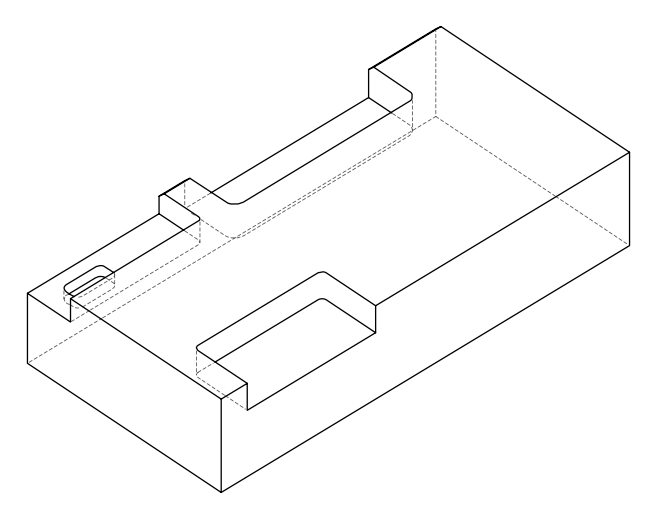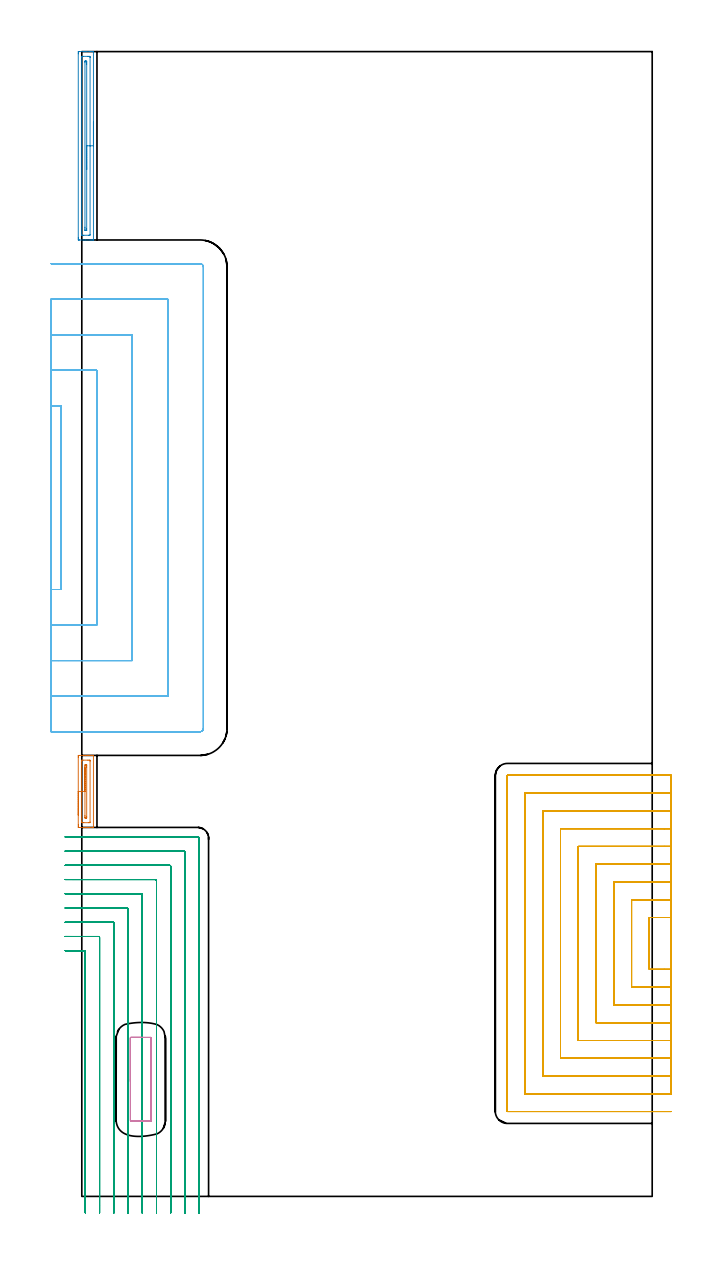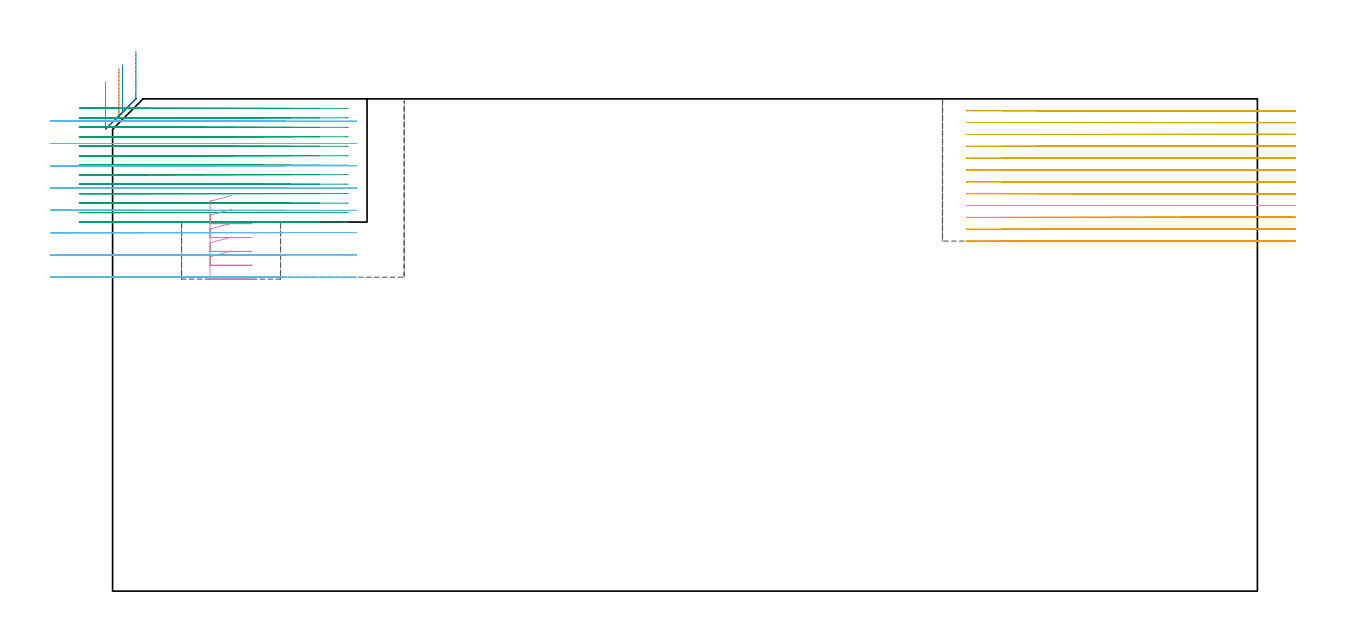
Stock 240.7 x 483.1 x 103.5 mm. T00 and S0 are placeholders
(PLAN: 6 operations, 4 tool changes, 149.1 min)
(1 AREA_MILL | FG_CHAMFER_SURFACE | UGT0205_001 | 0.9 min | 790 mm3)
(2 AREA_MILL_1 | FG_CHAMFER_SURFACE_1 | UGT0205_001 | 2.07 min | 1711 mm3)
(3 MILL_CORNER_NOTCH_RECTANGULAR | CORNER_NOTCH_RECTANGULAR | NXT0201_009 | Follow Part, ap 2, ae 75% | 42.66 min | 215538 mm3)
(4 MILL_RECTANGULAR_POCKET | POCKET_RECTANGULAR_STRAIGHT | NXT0201_011 | Follow Part, ap 3, ae 75% | 1.36 min | 11410 mm3)
(5 MILL_SLOT | SLOT_PARTIAL_RECTANGULAR | NXT0201_013 | Follow Part, ap 2.5, ae 75% | 67.46 min | 300395 mm3)
(6 MILL_SLOT_1 | SLOT_PARTIAL_RECTANGULAR_1 | UGT0201_094 | Follow Part, ap 5, ae 75% | 34.65 min | 497767 mm3)
(TOOL UGT0205_001 | Chamfer Mill 20 x 3 x 45 deg. | D20 FL50 Z2)
(TOOL NXT0201_009 | ENDMILL 8mm [2P460-0800-NA 1630] | D8 FL26 Z6)
(TOOL NXT0201_011 | ENDMILL 12mm [2P460-1200-NA 1630] | D12 FL38 Z6)
(TOOL NXT0201_013 | ENDMILL 10mm | D10 FL30 Z4)
(TOOL UGT0201_094 | End mill 20 mm | D20 FL38 Z4)
(OP 1 AREA_MILL)
G17 G21 G94 G90
T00 M6
G54
G17 G0 G90 X-1.5 Y160.9 S1061 M3
G43 Z113.5 H0
Z107.1
G94 G1 Y160.938 Z106.228 F250.
Y161.052 Z105.363
Y161.241 Z104.512
Y161.503 Z103.68
Y161.837 Z102.874
Y162.24 Z102.1
Y162.708 Z101.364
Y163.24 Z100.672
Y163.829 Z100.029
Y164.472 Z99.439
Y165.164 Z98.908
Y165.9 Z98.44
Y166.674 Z98.037
Y167.48 Z97.703
Y168.312 Z97.441
Y169.163 Z97.252
Y170.028 Z97.138
Y170.9 Z97.1
Y185.204
X-1.499 Y185.555 Z97.101
X-1.493 Y186.085 Z97.103
X-1.491 Y186.093 Z97.105
X-0.963 Y186.1 Z97.632
X0.812 Z99.406
X1.498 Z100.095
X1.7 Z100.297
X2.385 Z100.982
X2.588 Z101.184
X2.992 Z101.591
X3.958 Z102.557
X4.363 Z102.961
X4.656 Z103.254
X4.88 Y186.092 Z103.473
X4.897 Y186.09 Z103.489
X4.9 Y185.999 Z103.5
Y155.801
X4.897 Y155.71 Z103.489
X4.88 Y155.708 Z103.473
X4.655 Y155.7 Z103.253
X2.992 Z101.591
X2.588 Z101.184
X2.385 Z100.982
X1.7 Z100.297
X1.498 Z100.095
X0.812 Z99.406
X-0.963 Y155.701 Z97.632
X-1.205 Y155.702 Z97.39
X-1.491 Y155.707 Z97.105
X-1.493 Y155.715 Z97.103
X-1.499 Y156.245 Z97.101
X-1.5 Y156.783 Z97.1
Y170.9
X-0.086 Z98.514
Y183.789
X-0.075 Y184.09 Z98.525
X0.492 Y184.099 Z99.092
X2.588 Y184.1 Z101.188
X3.156 Y184.098 Z101.756
X3.475 Y184.09 Z102.075
X3.485 Y183.778 Z102.085
X3.486 Y183.768 Z102.086
X3.485 Y158.011 Z102.085
X3.475 Y157.71 Z102.075
X2.908 Y157.701 Z101.508
X0.812 Y157.7 Z99.412
X0.244 Y157.702 Z98.844
X-0.075 Y157.71 Z98.525
X-0.086 Y158.022 Z98.514
Y158.032
Y170.9
X1.328 Z99.928
X1.329 Y181.485 Z99.929
X1.333 Y182.002 Z99.933
X1.335 Y182.085 Z99.935
X1.504 Y182.095 Z100.104
X1.602 Y182.1 Z100.202
X1.7 Z100.3
X1.798 Y182.098 Z100.398
X1.993 Y182.09 Z100.593
X2.065 Y182.079 Z100.665
X2.068 Y182.054 Z100.668
X2.07 Y182.002 Z100.67
X2.071 Y181.63 Z100.671
X2.072 Y181.114 Z100.672
X2.071 Y160.315 Z100.671
X2.067 Y159.798 Z100.667
X2.065 Y159.715 Z100.665
X1.896 Y159.704 Z100.496
X1.797 Y159.7 Z100.397
X1.7 Z100.3
X1.602 Y159.702 Z100.202
X1.407 Y159.71 Z100.007
X1.334 Y159.721 Z99.934
X1.332 Y159.746 Z99.932
X1.33 Y159.798 Z99.93
X1.328 Y160.17 Z99.928
Y160.686
Y170.9
Y171.772 Z99.966
Y172.636 Z100.08
Y173.488 Z100.269
Y174.32 Z100.531
Y175.126 Z100.865
Y175.9 Z101.268
Y176.636 Z101.737
Y177.328 Z102.268
Y177.971 Z102.857
Y178.56 Z103.501
Y179.091 Z104.193
Y179.56 Z104.928
Y179.963 Z105.702
Y180.297 Z106.508
Y180.559 Z107.34
Y180.748 Z108.192
Y180.862 Z109.057
Y180.9 Z109.928
G0 Z113.5
M5
M2
(OP 2 AREA_MILL_1)
G17 G21 G94 G90
T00 M6
G54
G17 G0 G90 X4.9 Y453.35 S1061 M3
G43 Z113.5 H0
G94 G1 Y453.312 Z112.628 F250.
Y453.198 Z111.763
Y453.009 Z110.912
Y452.747 Z110.08
Y452.413 Z109.274
Y452.01 Z108.5
Y451.542 Z107.764
Y451.01 Z107.072
Y450.421 Z106.429
Y449.778 Z105.839
Y449.086 Z105.308
Y448.35 Z104.84
Y447.576 Z104.437
Y446.77 Z104.103
Y445.938 Z103.841
Y445.086 Z103.652
Y444.222 Z103.538
Y443.35 Z103.5
Y403.731
X4.897 Y403.61 Z103.488
X4.874 Y403.607 Z103.466
X4.585 Y403.6 Z103.184
X3.996 Z102.594
X3.475 Z102.07
X1.44 Z100.037
X0.812 Z99.407
X-0.963 Y403.601 Z97.633
X-1.205 Y403.603 Z97.391
X-1.491 Y403.608 Z97.105
X-1.493 Y403.643 Z97.103
X-1.499 Y404.176 Z97.101
X-1.5 Y404.715 Z97.1
Y482.173
X-1.499 Y482.524 Z97.101
X-1.493 Y483.056 Z97.103
X-1.491 Y483.092 Z97.105
X-0.963 Y483.1 Z97.633
X0.812 Z99.407
X1.44 Z100.037
X1.7 Z100.297
X3.475 Z102.07
X3.996 Z102.594
X4.363 Z102.962
X4.585 Z103.184
X4.874 Y483.093 Z103.466
X4.897 Y483.09 Z103.488
X4.9 Y482.969 Z103.5
Y443.35
X3.486 Z102.086
Y405.946
X3.475 Y405.61 Z102.075
X2.941 Y405.601 Z101.541
X0.812 Y405.6 Z99.412
X0.278 Y405.602 Z98.878
X-0.075 Y405.61 Z98.525
X-0.086 Y405.956 Z98.514
Y405.967
Y480.754
X-0.075 Y481.09 Z98.525
X0.459 Y481.099 Z99.059
X2.588 Y481.1 Z101.188
X3.122 Y481.098 Z101.722
X3.475 Y481.09 Z102.075
X3.485 Y480.744 Z102.085
X3.486 Y480.733 Z102.086
Y443.35
X2.072 Z100.672
X2.071 Y408.255 Z100.671
X2.067 Y407.737 Z100.667
X2.065 Y407.646 Z100.665
X2.058 Y407.61 Z100.658
X1.973 Y407.605 Z100.573
X1.836 Y407.601 Z100.436
X1.7 Y407.603 Z100.3
X1.564 Y407.608 Z100.164
X1.335 Y407.622 Z99.935
X1.333 Y407.737 Z99.933
X1.33 Y408.109 Z99.93
X1.329 Y408.627 Z99.929
X1.328 Y409. Z99.928
X1.329 Y478.445 Z99.929
X1.333 Y478.963 Z99.933
X1.335 Y479.054 Z99.935
X1.342 Y479.09 Z99.942
X1.427 Y479.095 Z100.027
X1.564 Y479.099 Z100.164
X1.7 Y479.097 Z100.3
X1.836 Y479.092 Z100.436
X2.065 Y479.078 Z100.665
X2.067 Y478.963 Z100.667
X2.07 Y478.592 Z100.67
X2.071 Y478.073 Z100.671
X2.072 Y477.7 Z100.672
Y443.35
Y442.478 Z100.71
Y441.614 Z100.823
Y440.762 Z101.012
Y439.93 Z101.275
Y439.124 Z101.608
Y438.35 Z102.011
Y437.614 Z102.48
Y436.922 Z103.011
Y436.279 Z103.6
Y435.69 Z104.244
Y435.158 Z104.936
Y434.69 Z105.672
Y434.287 Z106.445
Y433.953 Z107.251
Y433.691 Z108.083
Y433.502 Z108.935
Y433.388 Z109.8
Y433.35 Z110.672
G0 Z113.5
M5
M2
(OP 3 MILL_CORNER_NOTCH_RECTANGULAR)
G17 G21 G94 G90
T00 M6
G54
G17 G0 G90 X1.5 Y-7. S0 M3
G43 Z113.5 H1
Z101.508
G94 G1 Y-4. F250.
Y103.305 F500.
G3 X1.105 Y103.7 R0.4
G1 X-3.588
G2 X-4. Y103.702 R48.
G1 X-7. Y103.728 F250.
G0 Z113.5
X7.5 Y-7.
Z101.508
G1 Y-4.
Y109.305 F500.
G3 X7.105 Y109.7 R0.4
G1 X-3.588
G2 X-4. Y109.702 R42.
G1 X-7. Y109.731 F250.
G0 Z113.5
X13.5 Y-7.
Z101.508
G1 Y-4.
Y115.304 F500.
G3 X13.104 Y115.7 R0.4
G1 X-3.588
G2 X-4. Y115.702 R36.
G1 X-7. Y115.737 F250.
G0 Z113.5
X19.5 Y-7.
Z101.508
G1 Y-4.
Y121.304 F500.
G3 X19.104 Y121.7 R0.4
G1 X-3.588
G2 X-4. Y121.703 R30.
G1 X-7. Y121.744 F250.
G0 Z113.5
X25.5 Y-7.
Z101.508
G1 Y-4.
Y127.304 F500.
G3 X25.104 Y127.7 R0.4
G1 X-3.588
G2 X-4. Y127.704 R24.
G1 X-7. Y127.755 F250.
G0 Z113.5
X31.5 Y-7.
Z101.508
G1 Y-4.
Y133.304 F500.
G3 X31.104 Y133.7 R0.4
G1 X-3.588
G2 X-4. Y133.705 R18.
G1 X-6.999 Y133.773 F250.
G0 Z113.5
X37.5 Y-7.
Z101.508
G1 Y-4.
Y139.303 F500.
G3 X37.103 Y139.7 R0.4
G1 X-3.588
G2 X-4. Y139.707 R12.
G1 X-6.998 Y139.81 F250.
G0 Z113.5
X43.5 Y-7.
Z101.508
G1 Y-4.
Y145.303 F500.
G3 X43.103 Y145.7 R0.4
G1 X-3.588
G2 X-4. Y145.714 R6.
G1 X-6.993 Y145.92 F250.
G0 Z113.5
X49.5 Y-7.
Z101.508
G1 Y-4.
Y151.2 F500.
G3 X49. Y151.7 R0.5
G1 X-3.588
X-6.588 F250.
G0 Z113.5
X1.5 Y-7.
Z99.515
G1 Y-4.
Y103.305 F500.
G3 X1.105 Y103.7 R0.4
G1 X-4.
X-7. F250.
G0 Z113.5
X7.5 Y-7.
Z99.515
G1 Y-4.
Y109.305 F500.
G3 X7.105 Y109.7 R0.4
G1 X-4.
X-7. F250.
G0 Z113.5
X13.5 Y-7.
Z99.515
G1 Y-4.
Y115.304 F500.
G3 X13.104 Y115.7 R0.4
G1 X-4.
X-7. F250.
G0 Z113.5
X19.5 Y-7.
Z99.515
G1 Y-4.
Y121.304 F500.
G3 X19.104 Y121.7 R0.4
G1 X-4.
X-7. F250.
G0 Z113.5
X25.5 Y-7.
Z99.515
G1 Y-4.
Y127.304 F500.
G3 X25.104 Y127.7 R0.4
G1 X-4.
X-7. F250.
G0 Z113.5
X31.5 Y-7.
Z99.515
G1 Y-4.
Y133.304 F500.
G3 X31.104 Y133.7 R0.4
G1 X-4.
X-7. F250.
G0 Z113.5
X37.5 Y-7.
Z99.515
G1 Y-4.
Y139.303 F500.
G3 X37.103 Y139.7 R0.4
G1 X-4.
X-7. F250.
G0 Z113.5
X43.5 Y-7.
Z99.515
G1 Y-4.
Y145.303 F500.
G3 X43.103 Y145.7 R0.4
G1 X-4.
X-7. F250.
G0 Z113.5
X49.5 Y-7.
Z99.515
G1 Y-4.
Y151.2 F500.
G3 X49. Y151.7 R0.5
G1 X-4.
X-7. F250.
G0 Z113.5
X1.5 Y-7.
Z97.523
G1 Y-4.
Y103.305 F500.
G3 X1.105 Y103.7 R0.4
G1 X-4.
X-7. F250.
G0 Z113.5
X7.5 Y-7.
Z97.523
G1 Y-4.
Y109.304 F500.
G3 X7.104 Y109.7 R0.4
G1 X-4.
X-7. F250.
G0 Z113.5
X13.5 Y-7.
Z97.523
G1 Y-4.
Y115.304 F500.
G3 X13.104 Y115.7 R0.4
G1 X-4.
X-7. F250.
G0 Z113.5
X19.5 Y-7.
Z97.523
G1 Y-4.
Y121.304 F500.
G3 X19.104 Y121.7 R0.4
G1 X-4.
X-7. F250.
G0 Z113.5
X25.5 Y-7.
Z97.523
G1 Y-4.
Y127.304 F500.
G3 X25.104 Y127.7 R0.4
G1 X-4.
X-7. F250.
G0 Z113.5
X31.5 Y-7.
Z97.523
G1 Y-4.
Y133.304 F500.
G3 X31.104 Y133.7 R0.4
G1 X-4.
X-7. F250.
G0 Z113.5
X37.5 Y-7.
Z97.523
G1 Y-4.
Y139.303 F500.
G3 X37.103 Y139.7 R0.4
G1 X-4.
X-7. F250.
G0 Z113.5
X43.5 Y-7.
Z97.523
G1 Y-4.
Y145.303 F500.
G3 X43.103 Y145.7 R0.4
G1 X-4.
X-7. F250.
G0 Z113.5
X49.5 Y-7.
Z97.523
G1 Y-4.
Y151.2 F500.
G3 X49. Y151.7 R0.5
G1 X-4.
X-7. F250.
G0 Z113.5
X1.5 Y-7.
Z95.531
G1 Y-4.
Y103.305 F500.
G3 X1.105 Y103.7 R0.4
G1 X-4.
X-7. F250.
G0 Z113.5
X7.5 Y-7.
Z95.531
G1 Y-4.
Y109.305 F500.
G3 X7.105 Y109.7 R0.4
G1 X-4.
X-7. F250.
G0 Z113.5
X13.5 Y-7.
Z95.531
G1 Y-4.
Y115.304 F500.
G3 X13.104 Y115.7 R0.4
G1 X-4.
X-7. F250.
G0 Z113.5
X19.5 Y-7.
Z95.531
G1 Y-4.
Y121.304 F500.
G3 X19.104 Y121.7 R0.4
G1 X-4.
X-7. F250.
G0 Z113.5
X25.5 Y-7.
Z95.531
G1 Y-4.
Y127.304 F500.
G3 X25.104 Y127.7 R0.4
G1 X-4.
X-7. F250.
G0 Z113.5
X31.5 Y-7.
Z95.531
G1 Y-4.
Y133.304 F500.
G3 X31.104 Y133.7 R0.4
G1 X-4.
X-7. F250.
G0 Z113.5
X37.5 Y-7.
Z95.531
G1 Y-4.
Y139.303 F500.
G3 X37.103 Y139.7 R0.4
G1 X-4.
X-7. F250.
G0 Z113.5
X43.5 Y-7.
Z95.531
G1 Y-4.
Y145.303 F500.
G3 X43.103 Y145.7 R0.4
G1 X-4.
X-7. F250.
G0 Z113.5
X49.5 Y-7.
Z95.531
G1 Y-4.
Y151.2 F500.
G3 X49. Y151.7 R0.5
G1 X-4.
X-7. F250.
G0 Z113.5
X1.5 Y-7.
Z93.538
G1 Y-4.
Y103.305 F500.
G3 X1.105 Y103.7 R0.4
G1 X-4.
X-7. F250.
G0 Z113.5
X7.5 Y-7.
Z93.538
G1 Y-4.
Y109.305 F500.
G3 X7.105 Y109.7 R0.4
G1 X-4.
X-7. F250.
G0 Z113.5
X13.5 Y-7.
Z93.538
G1 Y-4.
Y115.304 F500.
G3 X13.104 Y115.7 R0.4
G1 X-4.
X-7. F250.
G0 Z113.5
X19.5 Y-7.
Z93.538
G1 Y-4.
Y121.304 F500.
G3 X19.104 Y121.7 R0.4
G1 X-4.
X-7. F250.
G0 Z113.5
X25.5 Y-7.
Z93.538
G1 Y-4.
Y127.304 F500.
G3 X25.104 Y127.7 R0.4
G1 X-4.
X-7. F250.
G0 Z113.5
X31.5 Y-7.
Z93.538
G1 Y-4.
Y133.304 F500.
G3 X31.104 Y133.7 R0.4
G1 X-4.
X-7. F250.
G0 Z113.5
X37.5 Y-7.
Z93.538
G1 Y-4.
Y139.303 F500.
G3 X37.103 Y139.7 R0.4
G1 X-4.
X-7. F250.
G0 Z113.5
X43.5 Y-7.
Z93.538
G1 Y-4.
Y145.303 F500.
G3 X43.103 Y145.7 R0.4
G1 X-4.
X-7. F250.
G0 Z113.5
X49.5 Y-7.
Z93.538
G1 Y-4.
Y151.2 F500.
G3 X49. Y151.7 R0.5
G1 X-4.
X-7. F250.
G0 Z113.5
X1.5 Y-7.
Z91.546
G1 Y-4.
Y103.305 F500.
G3 X1.105 Y103.7 R0.4
G1 X-4.
X-7. F250.
G0 Z113.5
X7.5 Y-7.
Z91.546
G1 Y-4.
Y109.305 F500.
G3 X7.105 Y109.7 R0.4
G1 X-4.
X-7. F250.
G0 Z113.5
X13.5 Y-7.
Z91.546
G1 Y-4.
Y115.304 F500.
G3 X13.104 Y115.7 R0.4
G1 X-4.
X-7. F250.
G0 Z113.5
X19.5 Y-7.
Z91.546
G1 Y-4.
Y121.304 F500.
G3 X19.104 Y121.7 R0.4
G1 X-4.
X-7. F250.
G0 Z113.5
X25.5 Y-7.
Z91.546
G1 Y-4.
Y127.304 F500.
G3 X25.104 Y127.7 R0.4
G1 X-4.
X-7. F250.
G0 Z113.5
X31.5 Y-7.
Z91.546
G1 Y-4.
Y133.304 F500.
G3 X31.104 Y133.7 R0.4
G1 X-4.
X-7. F250.
G0 Z113.5
X37.5 Y-7.
Z91.546
G1 Y-4.
Y139.303 F500.
G3 X37.103 Y139.7 R0.4
G1 X-4.
X-7. F250.
G0 Z113.5
X43.5 Y-7.
Z91.546
G1 Y-4.
Y145.303 F500.
G3 X43.103 Y145.7 R0.4
G1 X-4.
X-7. F250.
G0 Z113.5
X49.5 Y-7.
Z91.546
G1 Y-4.
Y151.2 F500.
G3 X49. Y151.7 R0.5
G1 X-4.
X-7. F250.
G0 Z113.5
X1.5 Y-7.
Z89.554
G1 Y-4.
Y103.305 F500.
G3 X1.105 Y103.7 R0.4
G1 X-4.
X-7. F250.
G0 Z113.5
X7.5 Y-7.
Z89.554
G1 Y-4.
Y109.305 F500.
G3 X7.105 Y109.7 R0.4
G1 X-4.
X-7. F250.
G0 Z113.5
X13.5 Y-7.
Z89.554
G1 Y-4.
Y115.304 F500.
G3 X13.104 Y115.7 R0.4
G1 X-4.
X-7. F250.
G0 Z113.5
X19.5 Y-7.
Z89.554
G1 Y-4.
Y121.304 F500.
G3 X19.104 Y121.7 R0.4
G1 X-4.
X-7. F250.
G0 Z113.5
X25.5 Y-7.
Z89.554
G1 Y-4.
Y127.304 F500.
G3 X25.104 Y127.7 R0.4
G1 X-4.
X-7. F250.
G0 Z113.5
X31.5 Y-7.
Z89.554
G1 Y-4.
Y133.304 F500.
G3 X31.104 Y133.7 R0.4
G1 X-4.
X-7. F250.
G0 Z113.5
X37.5 Y-7.
Z89.554
G1 Y-4.
Y139.303 F500.
G3 X37.103 Y139.7 R0.4
G1 X-4.
X-7. F250.
G0 Z113.5
X43.5 Y-7.
Z89.554
G1 Y-4.
Y145.303 F500.
G3 X43.103 Y145.7 R0.4
G1 X-4.
X-7. F250.
G0 Z113.5
X49.5 Y-7.
Z89.554
G1 Y-4.
Y151.2 F500.
G3 X49. Y151.7 R0.5
G1 X-4.
X-7. F250.
G0 Z113.5
X1.5 Y-7.
Z87.562
G1 Y-4.
Y103.305 F500.
G3 X1.105 Y103.7 R0.4
G1 X-4.
X-7. F250.
G0 Z113.5
X7.5 Y-7.
Z87.562
G1 Y-4.
Y109.305 F500.
G3 X7.105 Y109.7 R0.4
G1 X-4.
X-7. F250.
G0 Z113.5
X13.5 Y-7.
Z87.562
G1 Y-4.
Y115.304 F500.
G3 X13.104 Y115.7 R0.4
G1 X-4.
X-7. F250.
G0 Z113.5
X19.5 Y-7.
Z87.562
G1 Y-4.
Y121.304 F500.
G3 X19.104 Y121.7 R0.4
G1 X-4.
X-7. F250.
G0 Z113.5
X25.5 Y-7.
Z87.562
G1 Y-4.
Y127.304 F500.
G3 X25.104 Y127.7 R0.4
G1 X-4.
X-7. F250.
G0 Z113.5
X31.5 Y-7.
Z87.562
G1 Y-4.
Y133.304 F500.
G3 X31.104 Y133.7 R0.4
G1 X-4.
X-7. F250.
G0 Z113.5
X37.5 Y-7.
Z87.562
G1 Y-4.
Y139.303 F500.
G3 X37.103 Y139.7 R0.4
G1 X-4.
X-7. F250.
G0 Z113.5
X43.5 Y-7.
Z87.562
G1 Y-4.
Y145.303 F500.
G3 X43.103 Y145.7 R0.4
G1 X-4.
X-7. F250.
G0 Z113.5
X49.5 Y-7.
Z87.562
G1 Y-4.
Y151.2 F500.
G3 X49. Y151.7 R0.5
G1 X-4.
X-7. F250.
G0 Z113.5
X1.5 Y-7.
Z85.569
G1 Y-4.
Y103.305 F500.
G3 X1.105 Y103.7 R0.4
G1 X-4.
X-7. F250.
G0 Z113.5
X7.5 Y-7.
Z85.569
G1 Y-4.
Y109.305 F500.
G3 X7.105 Y109.7 R0.4
G1 X-4.
X-7. F250.
G0 Z113.5
X13.5 Y-7.
Z85.569
G1 Y-4.
Y115.304 F500.
G3 X13.104 Y115.7 R0.4
G1 X-4.
X-7. F250.
G0 Z113.5
X19.5 Y-7.
Z85.569
G1 Y-4.
Y121.304 F500.
G3 X19.104 Y121.7 R0.4
G1 X-4.
X-7. F250.
G0 Z113.5
X25.5 Y-7.
Z85.569
G1 Y-4.
Y127.304 F500.
G3 X25.104 Y127.7 R0.4
G1 X-4.
X-7. F250.
G0 Z113.5
X31.5 Y-7.
Z85.569
G1 Y-4.
Y133.304 F500.
G3 X31.104 Y133.7 R0.4
G1 X-4.
X-7. F250.
G0 Z113.5
X37.5 Y-7.
Z85.569
G1 Y-4.
Y139.303 F500.
G3 X37.103 Y139.7 R0.4
G1 X-4.
X-7. F250.
G0 Z113.5
X43.5 Y-7.
Z85.569
G1 Y-4.
Y145.303 F500.
G3 X43.103 Y145.7 R0.4
G1 X-4.
X-7. F250.
G0 Z113.5
X49.5 Y-7.
Z85.569
G1 Y-4.
Y151.2 F500.
G3 X49. Y151.7 R0.5
G1 X-4.
X-7. F250.
G0 Z113.5
X1.5 Y-7.
Z83.577
G1 Y-4.
Y103.305 F500.
G3 X1.105 Y103.7 R0.4
G1 X-4.
X-7. F250.
G0 Z113.5
X7.5 Y-7.
Z83.577
G1 Y-4.
Y109.305 F500.
G3 X7.105 Y109.7 R0.4
G1 X-4.
X-7. F250.
G0 Z113.5
X13.5 Y-7.
Z83.577
G1 Y-4.
Y115.304 F500.
G3 X13.104 Y115.7 R0.4
G1 X-4.
X-7. F250.
G0 Z113.5
X19.5 Y-7.
Z83.577
G1 Y-4.
Y121.304 F500.
G3 X19.104 Y121.7 R0.4
G1 X-4.
X-7. F250.
G0 Z113.5
X25.5 Y-7.
Z83.577
G1 Y-4.
Y127.304 F500.
G3 X25.104 Y127.7 R0.4
G1 X-4.
X-7. F250.
G0 Z113.5
X31.5 Y-7.
Z83.577
G1 Y-4.
Y133.304 F500.
G3 X31.104 Y133.7 R0.4
G1 X-4.
X-7. F250.
G0 Z113.5
X37.5 Y-7.
Z83.577
G1 Y-4.
Y139.303 F500.
G3 X37.103 Y139.7 R0.4
G1 X-4.
X-7. F250.
G0 Z113.5
X43.5 Y-7.
Z83.577
G1 Y-4.
Y145.303 F500.
G3 X43.103 Y145.7 R0.4
G1 X-4.
X-7. F250.
G0 Z113.5
X49.5 Y-7.
Z83.577
G1 Y-4.
Y151.2 F500.
G3 X49. Y151.7 R0.5
G1 X-4.
X-7. F250.
G0 Z113.5
X1.5 Y-7.
Z81.585
G1 Y-4.
Y103.305 F500.
G3 X1.105 Y103.7 R0.4
G1 X-4.
X-7. F250.
G0 Z113.5
X7.5 Y-7.
Z81.585
G1 Y-4.
Y109.305 F500.
G3 X7.105 Y109.7 R0.4
G1 X-4.
X-7. F250.
G0 Z113.5
X13.5 Y-7.
Z81.585
G1 Y-4.
Y115.304 F500.
G3 X13.104 Y115.7 R0.4
G1 X-4.
X-7. F250.
G0 Z113.5
X19.5 Y-7.
Z81.585
G1 Y-4.
Y121.304 F500.
G3 X19.104 Y121.7 R0.4
G1 X-4.
X-7. F250.
G0 Z113.5
X25.5 Y-7.
Z81.585
G1 Y-4.
Y127.304 F500.
G3 X25.104 Y127.7 R0.4
G1 X-4.
X-7. F250.
G0 Z113.5
X31.5 Y-7.
Z81.585
G1 Y-4.
Y133.304 F500.
G3 X31.104 Y133.7 R0.4
G1 X-4.
X-7. F250.
G0 Z113.5
X37.5 Y-7.
Z81.585
G1 Y-4.
Y139.303 F500.
G3 X37.103 Y139.7 R0.4
G1 X-4.
X-7. F250.
G0 Z113.5
X43.5 Y-7.
Z81.585
G1 Y-4.
Y145.303 F500.
G3 X43.103 Y145.7 R0.4
G1 X-4.
X-7. F250.
G0 Z113.5
X49.5 Y-7.
Z81.585
G1 Y-4.
Y151.2 F500.
G3 X49. Y151.7 R0.5
G1 X-4.
X-7. F250.
G0 Z113.5
X1.5 Y-7.
Z79.592
G1 Y-4.
Y103.305 F500.
G3 X1.105 Y103.7 R0.4
G1 X-4.
X-7. F250.
G0 Z113.5
X7.5 Y-7.
Z79.592
G1 Y-4.
Y109.305 F500.
G3 X7.105 Y109.7 R0.4
G1 X-4.
X-7. F250.
G0 Z113.5
X13.5 Y-7.
Z79.592
G1 Y-4.
Y115.304 F500.
G3 X13.104 Y115.7 R0.4
G1 X-4.
X-7. F250.
G0 Z113.5
X19.5 Y-7.
Z79.592
G1 Y-4.
Y121.304 F500.
G3 X19.104 Y121.7 R0.4
G1 X-4.
X-7. F250.
G0 Z113.5
X25.5 Y-7.
Z79.592
G1 Y-4.
Y127.304 F500.
G3 X25.104 Y127.7 R0.4
G1 X-4.
X-7. F250.
G0 Z113.5
X31.5 Y-7.
Z79.592
G1 Y-4.
Y133.304 F500.
G3 X31.104 Y133.7 R0.4
G1 X-4.
X-7. F250.
G0 Z113.5
X37.5 Y-7.
Z79.592
G1 Y-4.
Y139.303 F500.
G3 X37.103 Y139.7 R0.4
G1 X-4.
X-7. F250.
G0 Z113.5
X43.5 Y-7.
Z79.592
G1 Y-4.
Y145.303 F500.
G3 X43.103 Y145.7 R0.4
G1 X-4.
X-7. F250.
G0 Z113.5
X49.5 Y-7.
Z79.592
G1 Y-4.
Y151.2 F500.
G3 X49. Y151.7 R0.5
G1 X-4.
X-7. F250.
G0 Z113.5
X1.5 Y-7.
Z77.6
G1 Y-4.
Y103.305 F500.
G3 X1.105 Y103.7 R0.4
G1 X-4.
X-7. F250.
G0 Z113.5
X7.5 Y-7.
Z77.6
G1 Y-4.
Y109.305 F500.
G3 X7.105 Y109.7 R0.4
G1 X-4.
X-7. F250.
G0 Z113.5
X13.5 Y-7.
Z77.6
G1 Y-4.
Y115.304 F500.
G3 X13.104 Y115.7 R0.4
G1 X-4.
X-7. F250.
G0 Z113.5
X19.5 Y-7.
Z77.6
G1 Y-4.
Y121.304 F500.
G3 X19.104 Y121.7 R0.4
G1 X-4.
X-7. F250.
G0 Z113.5
X25.5 Y-7.
Z77.6
G1 Y-4.
Y127.304 F500.
G3 X25.104 Y127.7 R0.4
G1 X-4.
X-7. F250.
G0 Z113.5
X31.5 Y-7.
Z77.6
G1 Y-4.
Y133.304 F500.
G3 X31.104 Y133.7 R0.4
G1 X-4.
X-7. F250.
G0 Z113.5
X37.5 Y-7.
Z77.6
G1 Y-4.
Y139.303 F500.
G3 X37.103 Y139.7 R0.4
G1 X-4.
X-7. F250.
G0 Z113.5
X43.5 Y-7.
Z77.6
G1 Y-4.
Y145.303 F500.
G3 X43.103 Y145.7 R0.4
G1 X-4.
X-7. F250.
G0 Z113.5
X49.5 Y-7.
Z77.6
G1 Y-4.
Y151.2 F500.
G3 X49. Y151.7 R0.5
G1 X-4.
X-7. F250.
G0 Z113.5
M5
M2
(OP 4 MILL_RECTANGULAR_POCKET)
G17 G21 G94 G90
T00 M6
G54
G17 G0 G90 X25.008 Y67.1 S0 M3
G43 Z113.5 H1
Z83.177
G94 G1 X20.7 Z82.022 F250.
X20.655 Z82.01
X20.555 Y67.045 Z81.98
X20.5 Y66.945 Z81.949
Y66.9 Z81.937
Y49.45 Z77.262
Y32. F500.
G3 X20.7 Y31.8 R0.2
G1 X29.1
G3 X29.3 Y32. R0.2
G1 Y66.9
G3 X29.1 Y67.1 R0.2
G1 X20.7
G3 X20.5 Y66.9 R0.2
G1 Y49.45
Y48.45
G0 X25.008 Y67.1 Z80.262
G1 X20.7 Z79.107 F250.
X20.655 Z79.095
X20.555 Y67.045 Z79.064
X20.5 Y66.945 Z79.034
Y66.9 Z79.022
Y49.45 Z74.346
Y32. F500.
G3 X20.7 Y31.8 R0.2
G1 X29.1
G3 X29.3 Y32. R0.2
G1 Y66.9
G3 X29.1 Y67.1 R0.2
G1 X20.7
G3 X20.5 Y66.9 R0.2
G1 Y49.45
Y48.45
G0 X25.008 Y67.1 Z77.346
G1 X20.7 Z76.192 F250.
X20.655 Z76.18
X20.555 Y67.045 Z76.149
X20.5 Y66.945 Z76.119
Y66.9 Z76.106
Y49.45 Z71.431
Y32. F500.
G3 X20.7 Y31.8 R0.2
G1 X29.1
G3 X29.3 Y32. R0.2
G1 Y66.9
G3 X29.1 Y67.1 R0.2
G1 X20.7
G3 X20.5 Y66.9 R0.2
G1 Y49.45
Y48.45
G0 X25.008 Y67.1 Z74.431
G1 X20.7 Z73.276 F250.
X20.655 Z73.264
X20.555 Y67.045 Z73.234
X20.5 Y66.945 Z73.203
Y66.9 Z73.191
Y49.45 Z68.515
Y32. F500.
G3 X20.7 Y31.8 R0.2
G1 X29.1
G3 X29.3 Y32. R0.2
G1 Y66.9
G3 X29.1 Y67.1 R0.2
G1 X20.7
G3 X20.5 Y66.9 R0.2
G1 Y49.45
Y48.45
G0 X25.008 Y67.1 Z71.515
G1 X20.7 Z70.361 F250.
X20.655 Z70.349
X20.555 Y67.045 Z70.318
X20.5 Y66.945 Z70.288
Y66.9 Z70.276
Y49.45 Z65.6
Y32. F500.
G3 X20.7 Y31.8 R0.2
G1 X29.1
G3 X29.3 Y32. R0.2
G1 Y66.9
G3 X29.1 Y67.1 R0.2
G1 X20.7
G3 X20.5 Y66.9 R0.2
G1 Y49.45
Y48.45
G0 Z113.5
M5
M2
(OP 5 MILL_SLOT)
G17 G21 G94 G90
T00 M6
G54
G17 G0 G90 X248.7 Y117.7 S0 M3
G43 Z113.5 H0
Z101.008
G94 G1 X245.7 F250.
X239.5 F500.
Y95.8
X245.7
X248.7 F250.
Y125.2
X245.7
X232. F500.
Y88.3
X245.7
X248.7 F250.
Y132.7
X245.7
X224.5 F500.
Y80.8
X245.7
X248.7 F250.
Y140.2
X245.7
X217. F500.
Y73.3
X245.7
X248.7 F250.
Y147.7
X245.7
X209.5 F500.
Y65.8
X245.7
X248.7 F250.
Y155.2
X245.7
X202. F500.
Y58.3
X245.7
X248.7 F250.
Y162.7
X245.7
X194.5 F500.
Y50.8
X245.7
X248.7 F250.
Y170.2
X245.7
X187. F500.
Y43.3
X245.7
X248.7 F250.
Y177.7
X245.7
X179.6 F500.
X179.545 Y177.695
X179.505 Y177.655
X179.5 Y177.6
Y35.9
X179.505 Y35.845
X179.545 Y35.805
X179.6 Y35.8
X245.7
X248.7 F250.
G0 Y117.7 Z98.517
G1 X245.7
X239.5 F500.
Y95.8
X245.7
X248.7 F250.
Y125.2
X245.7
X232. F500.
Y88.3
X245.7
X248.7 F250.
Y132.7
X245.7
X224.5 F500.
Y80.8
X245.7
X248.7 F250.
Y140.2
X245.7
X217. F500.
Y73.3
X245.7
X248.7 F250.
Y147.7
X245.7
X209.5 F500.
Y65.8
X245.7
X248.7 F250.
Y155.2
X245.7
X202. F500.
Y58.3
X245.7
X248.7 F250.
Y162.7
X245.7
X194.5 F500.
Y50.8
X245.7
X248.7 F250.
Y170.2
X245.7
X187. F500.
Y43.3
X245.7
X248.7 F250.
Y177.7
X245.7
X179.6 F500.
X179.545 Y177.695
X179.505 Y177.655
X179.5 Y177.6
Y35.9
X179.505 Y35.845
X179.545 Y35.805
X179.6 Y35.8
X245.7
X248.7 F250.
G0 Y117.7 Z96.025
G1 X245.7
X239.5 F500.
Y95.8
X245.7
X248.7 F250.
Y125.2
X245.7
X232. F500.
Y88.3
X245.7
X248.7 F250.
Y132.7
X245.7
X224.5 F500.
Y80.8
X245.7
X248.7 F250.
Y140.2
X245.7
X217. F500.
Y73.3
X245.7
X248.7 F250.
Y147.7
X245.7
X209.5 F500.
Y65.8
X245.7
X248.7 F250.
Y155.2
X245.7
X202. F500.
Y58.3
X245.7
X248.7 F250.
Y162.7
X245.7
X194.5 F500.
Y50.8
X245.7
X248.7 F250.
Y170.2
X245.7
X187. F500.
Y43.3
X245.7
X248.7 F250.
Y177.7
X245.7
X179.6 F500.
X179.545 Y177.695
X179.505 Y177.655
X179.5 Y177.6
Y35.9
X179.505 Y35.845
X179.545 Y35.805
X179.6 Y35.8
X245.7
X248.7 F250.
G0 Y117.7 Z93.533
G1 X245.7
X239.5 F500.
Y95.8
X245.7
X248.7 F250.
Y125.2
X245.7
X232. F500.
Y88.3
X245.7
X248.7 F250.
Y132.7
X245.7
X224.5 F500.
Y80.8
X245.7
X248.7 F250.
Y140.2
X245.7
X217. F500.
Y73.3
X245.7
X248.7 F250.
Y147.7
X245.7
X209.5 F500.
Y65.8
X245.7
X248.7 F250.
Y155.2
X245.7
X202. F500.
Y58.3
X245.7
X248.7 F250.
Y162.7
X245.7
X194.5 F500.
Y50.8
X245.7
X248.7 F250.
Y170.2
X245.7
X187. F500.
Y43.3
X245.7
X248.7 F250.
Y177.7
X245.7
X179.6 F500.
X179.545 Y177.695
X179.505 Y177.655
X179.5 Y177.6
Y35.9
X179.505 Y35.845
X179.545 Y35.805
X179.6 Y35.8
X245.7
X248.7 F250.
G0 Y117.7 Z91.042
G1 X245.7
X239.5 F500.
Y95.8
X245.7
X248.7 F250.
Y125.2
X245.7
X232. F500.
Y88.3
X245.7
X248.7 F250.
Y132.7
X245.7
X224.5 F500.
Y80.8
X245.7
X248.7 F250.
Y140.2
X245.7
X217. F500.
Y73.3
X245.7
X248.7 F250.
Y147.7
X245.7
X209.5 F500.
Y65.8
X245.7
X248.7 F250.
Y155.2
X245.7
X202. F500.
Y58.3
X245.7
X248.7 F250.
Y162.7
X245.7
X194.5 F500.
Y50.8
X245.7
X248.7 F250.
Y170.2
X245.7
X187. F500.
Y43.3
X245.7
X248.7 F250.
Y177.7
X245.7
X179.6 F500.
X179.545 Y177.695
X179.505 Y177.655
X179.5 Y177.6
Y35.9
X179.505 Y35.845
X179.545 Y35.805
X179.6 Y35.8
X245.7
X248.7 F250.
G0 Y117.7 Z88.55
G1 X245.7
X239.5 F500.
Y95.8
X245.7
X248.7 F250.
Y125.2
X245.7
X232. F500.
Y88.3
X245.7
X248.7 F250.
Y132.7
X245.7
X224.5 F500.
Y80.8
X245.7
X248.7 F250.
Y140.2
X245.7
X217. F500.
Y73.3
X245.7
X248.7 F250.
Y147.7
X245.7
X209.5 F500.
Y65.8
X245.7
X248.7 F250.
Y155.2
X245.7
X202. F500.
Y58.3
X245.7
X248.7 F250.
Y162.7
X245.7
X194.5 F500.
Y50.8
X245.7
X248.7 F250.
Y170.2
X245.7
X187. F500.
Y43.3
X245.7
X248.7 F250.
Y177.7
X245.7
X179.6 F500.
X179.545 Y177.695
X179.505 Y177.655
X179.5 Y177.6
Y35.9
X179.505 Y35.845
X179.545 Y35.805
X179.6 Y35.8
X245.7
X248.7 F250.
G0 Y117.7 Z86.058
G1 X245.7
X239.5 F500.
Y95.8
X245.7
X248.7 F250.
Y125.2
X245.7
X232. F500.
Y88.3
X245.7
X248.7 F250.
Y132.7
X245.7
X224.5 F500.
Y80.8
X245.7
X248.7 F250.
Y140.2
X245.7
X217. F500.
Y73.3
X245.7
X248.7 F250.
Y147.7
X245.7
X209.5 F500.
Y65.8
X245.7
X248.7 F250.
Y155.2
X245.7
X202. F500.
Y58.3
X245.7
X248.7 F250.
Y162.7
X245.7
X194.5 F500.
Y50.8
X245.7
X248.7 F250.
Y170.2
X245.7
X187. F500.
Y43.3
X245.7
X248.7 F250.
Y177.7
X245.7
X179.6 F500.
X179.545 Y177.695
X179.505 Y177.655
X179.5 Y177.6
Y35.9
X179.505 Y35.845
X179.545 Y35.805
X179.6 Y35.8
X245.7
X248.7 F250.
G0 Y117.7 Z83.567
G1 X245.7
X239.5 F500.
Y95.8
X245.7
X248.7 F250.
Y125.2
X245.7
X232. F500.
Y88.3
X245.7
X248.7 F250.
Y132.7
X245.7
X224.5 F500.
Y80.8
X245.7
X248.7 F250.
Y140.2
X245.7
X217. F500.
Y73.3
X245.7
X248.7 F250.
Y147.7
X245.7
X209.5 F500.
Y65.8
X245.7
X248.7 F250.
Y155.2
X245.7
X202. F500.
Y58.3
X245.7
X248.7 F250.
Y162.7
X245.7
X194.5 F500.
Y50.8
X245.7
X248.7 F250.
Y170.2
X245.7
X187. F500.
Y43.3
X245.7
X248.7 F250.
Y177.7
X245.7
X179.6 F500.
X179.545 Y177.695
X179.505 Y177.655
X179.5 Y177.6
Y35.9
X179.505 Y35.845
X179.545 Y35.805
X179.6 Y35.8
X245.7
X248.7 F250.
G0 Y117.7 Z81.075
G1 X245.7
X239.5 F500.
Y95.8
X245.7
X248.7 F250.
Y125.2
X245.7
X232. F500.
Y88.3
X245.7
X248.7 F250.
Y132.7
X245.7
X224.5 F500.
Y80.8
X245.7
X248.7 F250.
Y140.2
X245.7
X217. F500.
Y73.3
X245.7
X248.7 F250.
Y147.7
X245.7
X209.5 F500.
Y65.8
X245.7
X248.7 F250.
Y155.2
X245.7
X202. F500.
Y58.3
X245.7
X248.7 F250.
Y162.7
X245.7
X194.5 F500.
Y50.8
X245.7
X248.7 F250.
Y170.2
X245.7
X187. F500.
Y43.3
X245.7
X248.7 F250.
Y177.7
X245.7
X179.6 F500.
X179.545 Y177.695
X179.505 Y177.655
X179.5 Y177.6
Y35.9
X179.505 Y35.845
X179.545 Y35.805
X179.6 Y35.8
X245.7
X248.7 F250.
G0 Y117.7 Z78.583
G1 X245.7
X239.5 F500.
Y95.8
X245.7
X248.7 F250.
Y125.2
X245.7
X232. F500.
Y88.3
X245.7
X248.7 F250.
Y132.7
X245.7
X224.5 F500.
Y80.8
X245.7
X248.7 F250.
Y140.2
X245.7
X217. F500.
Y73.3
X245.7
X248.7 F250.
Y147.7
X245.7
X209.5 F500.
Y65.8
X245.7
X248.7 F250.
Y155.2
X245.7
X202. F500.
Y58.3
X245.7
X248.7 F250.
Y162.7
X245.7
X194.5 F500.
Y50.8
X245.7
X248.7 F250.
Y170.2
X245.7
X187. F500.
Y43.3
X245.7
X248.7 F250.
Y177.7
X245.7
X179.6 F500.
X179.545 Y177.695
X179.505 Y177.655
X179.5 Y177.6
Y35.9
X179.505 Y35.845
X179.545 Y35.805
X179.6 Y35.8
X245.7
X248.7 F250.
G0 Y117.7 Z76.092
G1 X245.7
X239.5 F500.
Y95.8
X245.7
X248.7 F250.
Y125.2
X245.7
X232. F500.
Y88.3
X245.7
X248.7 F250.
Y132.7
X245.7
X224.5 F500.
Y80.8
X245.7
X248.7 F250.
Y140.2
X245.7
X217. F500.
Y73.3
X245.7
X248.7 F250.
Y147.7
X245.7
X209.5 F500.
Y65.8
X245.7
X248.7 F250.
Y155.2
X245.7
X202. F500.
Y58.3
X245.7
X248.7 F250.
Y162.7
X245.7
X194.5 F500.
Y50.8
X245.7
X248.7 F250.
Y170.2
X245.7
X187. F500.
Y43.3
X245.7
X248.7 F250.
Y177.7
X245.7
X179.6 F500.
X179.545 Y177.695
X179.505 Y177.655
X179.5 Y177.6
Y35.9
X179.505 Y35.845
X179.545 Y35.805
X179.6 Y35.8
X245.7
X248.7 F250.
G0 Y117.7 Z73.6
G1 X245.7
X239.5 F500.
Y95.8
X245.7
X248.7 F250.
Y125.2
X245.7
X232. F500.
Y88.3
X245.7
X248.7 F250.
Y132.7
X245.7
X224.5 F500.
Y80.8
X245.7
X248.7 F250.
Y140.2
X245.7
X217. F500.
Y73.3
X245.7
X248.7 F250.
Y147.7
X245.7
X209.5 F500.
Y65.8
X245.7
X248.7 F250.
Y155.2
X245.7
X202. F500.
Y58.3
X245.7
X248.7 F250.
Y162.7
X245.7
X194.5 F500.
Y50.8
X245.7
X248.7 F250.
Y170.2
X245.7
X187. F500.
Y43.3
X245.7
X248.7 F250.
Y177.7
X245.7
X179.6 F500.
X179.545 Y177.695
X179.505 Y177.655
X179.5 Y177.6
Y35.9
X179.505 Y35.845
X179.545 Y35.805
X179.6 Y35.8
X245.7
X248.7 F250.
G0 Z113.5
M5
M2
(OP 6 MILL_SLOT_1)
G17 G21 G94 G90
T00 M6
G54
G17 G0 G90 X-13. Y256.1 S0 M3
G43 Z113.5 H0
Z98.812
G94 G1 X-10. F250.
X-8.7 F500.
Y333.6
X-10.
X-13. F250.
Y241.1
X-10.
X6.3 F500.
Y348.6
X-10.
X-13. F250.
Y226.1
X-10.
X21.3 F500.
Y363.6
X-10.
X-13. F250.
Y211.1
X-10.
X36.3 F500.
Y378.6
X-10.
X-13. F250.
Y196.1
X-10.
X49.9 F500.
G3 X51.3 Y197.5 R1.4
G1 Y392.2
G3 X49.9 Y393.6 R1.4
G1 X-10.
X-13. F250.
G0 Y256.1 Z94.125
G1 X-10.
X-8.7 F500.
Y333.6
X-10.
X-13. F250.
Y241.1
X-10.
X6.3 F500.
Y348.6
X-10.
X-13. F250.
Y226.1
X-10.
X21.3 F500.
Y363.6
X-10.
X-13. F250.
Y211.1
X-10.
X36.3 F500.
Y378.6
X-10.
X-13. F250.
Y196.1
X-10.
X49.9 F500.
G3 X51.3 Y197.5 R1.4
G1 Y392.2
G3 X49.9 Y393.6 R1.4
G1 X-10.
X-13. F250.
G0 Y256.1 Z89.437
G1 X-10.
X-8.7 F500.
Y333.6
X-10.
X-13. F250.
Y241.1
X-10.
X6.3 F500.
Y348.6
X-10.
X-13. F250.
Y226.1
X-10.
X21.3 F500.
Y363.6
X-10.
X-13. F250.
Y211.1
X-10.
X36.3 F500.
Y378.6
X-10.
X-13. F250.
Y196.1
X-10.
X49.9 F500.
G3 X51.3 Y197.5 R1.4
G1 Y392.2
G3 X49.9 Y393.6 R1.4
G1 X-10.
X-13. F250.
G0 Y256.1 Z84.75
G1 X-10.
X-8.7 F500.
Y333.6
X-10.
X-13. F250.
Y241.1
X-10.
X6.3 F500.
Y348.6
X-10.
X-13. F250.
Y226.1
X-10.
X21.3 F500.
Y363.6
X-10.
X-13. F250.
Y211.1
X-10.
X36.3 F500.
Y378.6
X-10.
X-13. F250.
Y196.1
X-10.
X49.9 F500.
G3 X51.3 Y197.5 R1.4
G1 Y392.2
G3 X49.9 Y393.6 R1.4
G1 X-10.
X-13. F250.
G0 Y256.1 Z80.062
G1 X-10.
X-8.7 F500.
Y333.6
X-10.
X-13. F250.
Y241.1
X-10.
X6.3 F500.
Y348.6
X-10.
X-13. F250.
Y226.1
X-10.
X21.3 F500.
Y363.6
X-10.
X-13. F250.
Y211.1
X-10.
X36.3 F500.
Y378.6
X-10.
X-13. F250.
Y196.1
X-10.
X49.9 F500.
G3 X51.3 Y197.5 R1.4
G1 Y392.2
G3 X49.9 Y393.6 R1.4
G1 X-10.
X-13. F250.
G0 Y256.1 Z75.375
G1 X-10.
X-8.7 F500.
Y333.6
X-10.
X-13. F250.
Y241.1
X-10.
X6.3 F500.
Y348.6
X-10.
X-13. F250.
Y226.1
X-10.
X21.3 F500.
Y363.6
X-10.
X-13. F250.
Y211.1
X-10.
X36.3 F500.
Y378.6
X-10.
X-13. F250.
Y196.1
X-10.
X49.9 F500.
G3 X51.3 Y197.5 R1.4
G1 Y392.2
G3 X49.9 Y393.6 R1.4
G1 X-10.
X-13. F250.
G0 Y256.1 Z70.687
G1 X-10.
X-8.7 F500.
Y333.6
X-10.
X-13. F250.
Y241.1
X-10.
X6.3 F500.
Y348.6
X-10.
X-13. F250.
Y226.1
X-10.
X21.3 F500.
Y363.6
X-10.
X-13. F250.
Y211.1
X-10.
X36.3 F500.
Y378.6
X-10.
X-13. F250.
Y196.1
X-10.
X49.9 F500.
G3 X51.3 Y197.5 R1.4
G1 Y392.2
G3 X49.9 Y393.6 R1.4
G1 X-10.
X-13. F250.
G0 Y256.1 Z66.
G1 X-10.
X-8.7 F500.
Y333.6
X-10.
X-13. F250.
Y241.1
X-10.
X6.3 F500.
Y348.6
X-10.
X-13. F250.
Y226.1
X-10.
X21.3 F500.
Y363.6
X-10.
X-13. F250.
Y211.1
X-10.
X36.3 F500.
Y378.6
X-10.
X-13. F250.
Y196.1
X-10.
X49.9 F500.
G3 X51.3 Y197.5 R1.4
G1 Y392.2
G3 X49.9 Y393.6 R1.4
G1 X-10.
X-13. F250.
G0 Z113.5
M5
M2
